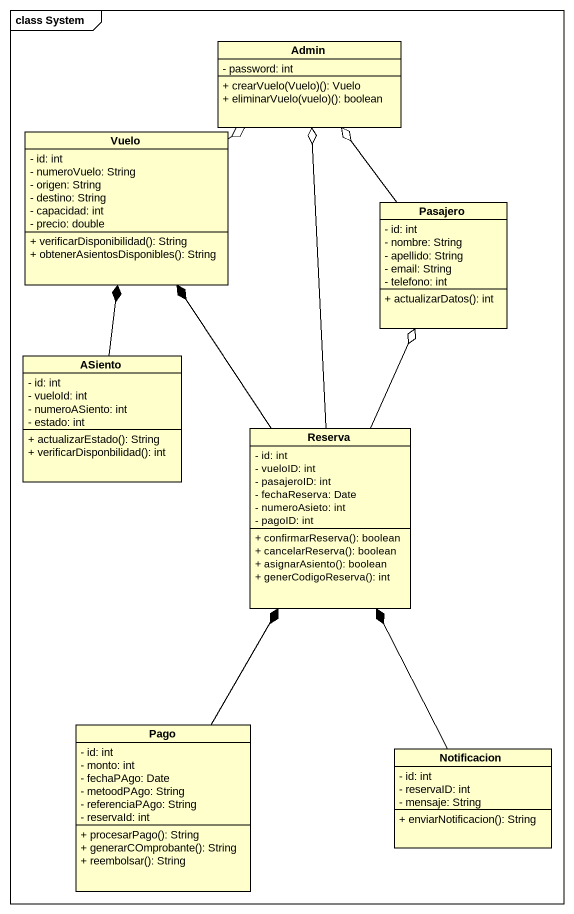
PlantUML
@startuml
mainframe class System
hide circle
hide empty members
skinparam classAttributeIconSize 0
class Admin {
  - password: int
  + crearVuelo(Vuelo)(): Vuelo
  + eliminarVuelo(vuelo)(): boolean
}
class Vuelo {
  - id: int
  - numeroVuelo: String
  - origen: String
  - destino: String
  - capacidad: int
  - precio: double
  + verificarDisponibilidad(): String
  + obtenerAsientosDisponibles(): String
}
class Pasajero {
  - id: int
  - nombre: String
  - apellido: String
  - email: String
  - telefono: int
  + actualizarDatos(): int
}
class ASiento {
  - id: int
  - vueloId: int
  - numeroASiento: int
  - estado: int
  + actualizarEstado(): String
  + verificarDisponbilidad(): int
}
class Reserva {
  - id: int
  - vueloID: int
  - pasajeroID: int
  - fechaReserva: Date
  - numeroAsieto: int
  - pagoID: int
  + confirmarReserva(): boolean
  + cancelarReserva(): boolean
  + asignarAsiento(): boolean
  + generCodigoReserva(): int
}
class Pago {
  - id: int
  - monto: int
  - fechaPAgo: Date
  - metoodPAgo: String
  - referenciaPAgo: String
  - reservaId: int
  + procesarPago(): String
  + generarCOmprobante(): String
  + reembolsar(): String
}
class Notificacion {
  - id: int
  - reservaID: int
  - mensaje: String
  + enviarNotificacion(): String
}
Vuelo -up-o Admin
Pasajero -up-o Admin
ASiento -up-* Vuelo
Reserva -up-o Admin
Reserva -up-* Vuelo
Reserva -up-o Pasajero
Pago -up-* Reserva
Notificacion -up-* Reserva
@enduml
